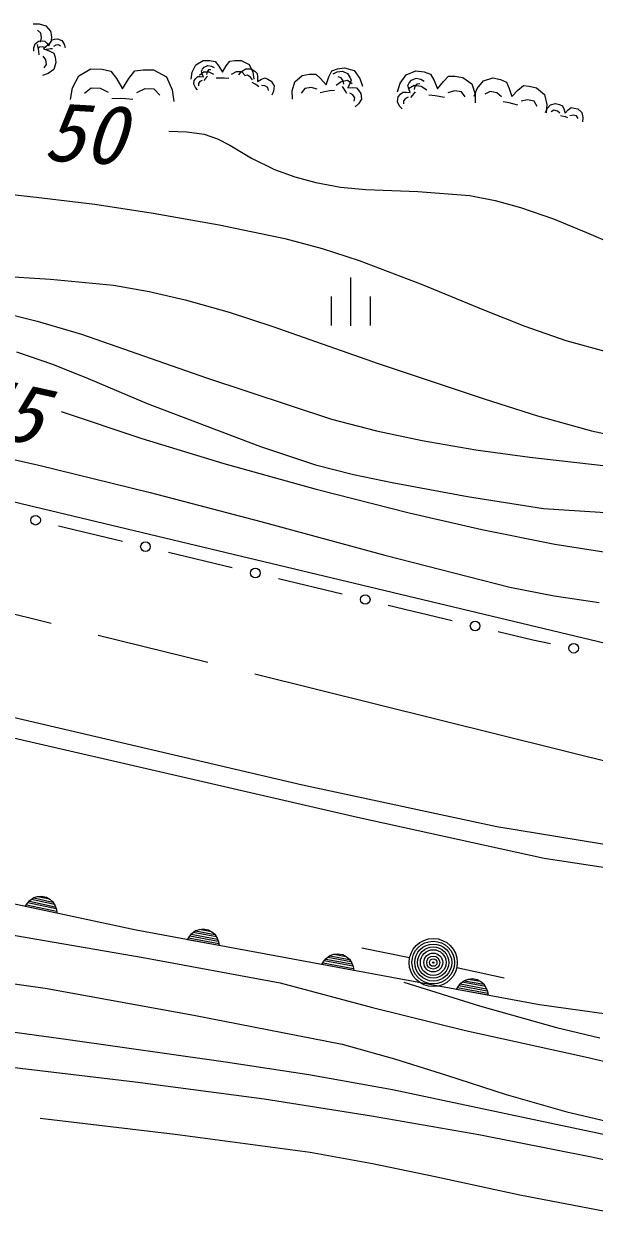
# Model space of a CAD drawing. Units: millimetres, scale not verified. Extents: x 40000 to 680000, y 20000 to 380000.
# Drawn here: x 122272 to 139938, y 248612 to 285384 of the extents above; entities that cross this region are included whole.
import ezdxf
from ezdxf.enums import TextEntityAlignment as Align

# ---------------------------------------------------------------- set-up
doc = ezdxf.new("R2010")
doc.units = ezdxf.units.MM
doc.header["$LTSCALE"] = 1000
doc.linetypes.add('CHAIN', pattern=[18.5, 12, -1.5, 3.5, -1.5])
doc.layers.add('M-BGD', color=7, linetype='Continuous', lineweight=25)
doc.layers.add('M-BMK', color=2, linetype='CHAIN', lineweight=13)
doc.styles.add('ＭＳ ゴシック', font='')
doc.styles.get('ＭＳ ゴシック').set_extended_font_data('MS Gothic')

msp = doc.modelspace()

# ---------------------------------------------------------------- linework, layer by layer
at = {"layer": 'M-BGD'}
for p, q in [((122561, 285380), (122747, 285384)), ((122747, 285384), (122952, 285322)), ((122798, 285096), (122696, 285181)), ((122825, 284948), (122798, 285096)), ((122952, 285322), (123097, 285158)), ((123097, 285158), (123128, 284985)), ((123128, 284985), (123124, 284844)), ((122580, 284530), (122584, 284642)), ((122584, 284642), (122629, 284763)), ((122629, 284763), (122733, 284844)), ((122727, 284612), (122700, 284744)), ((122759, 284662), (122704, 284604)), ((122733, 284844), (122837, 284856)), ((122849, 284673), (122759, 284662)), ((122786, 284817), (122825, 284948)), ((122837, 284856), (122922, 284849)), ((122926, 284645), (122849, 284673)), ((123024, 284735), (122885, 284611)), ((122922, 284849), (122984, 284785)), ((122984, 284785), (123053, 284697)), ((123124, 284844), (123024, 284735)), ((123053, 284697), (123100, 284801)), ((123100, 284801), (123147, 284883)), ((123147, 284883), (123224, 284902)), ((123265, 284724), (123191, 284678)), ((123224, 284902), (123321, 284913)), ((123352, 284734), (123265, 284724)), ((123321, 284913), (123453, 284864)), ((123412, 284685), (123352, 284734)), ((123453, 284864), (123523, 284752)), ((123523, 284752), (123553, 284645)), ((122742, 284528), (122727, 284612)), ((122754, 284419), (122742, 284528)), ((122951, 284264), (122868, 284381)), ((122885, 284611), (123062, 284544)), ((122977, 284120), (122951, 284264)), ((123047, 284602), (122967, 284590)), ((123098, 284608), (123047, 284602)), ((123062, 284544), (123203, 284474)), ((123165, 284611), (123098, 284608)), ((123203, 284474), (123241, 284349)), ((123241, 284349), (123270, 284188)), ((127603, 284113), (127826, 284249)), ((127826, 284249), (128035, 284249)), ((128035, 284249), (128201, 284215)), ((128653, 284230), (128809, 284249)), ((128809, 284249), (129003, 284249)), ((129003, 284249), (129251, 284123)), ((122900, 284015), (122977, 284120)), ((123202, 283966), (123023, 283839)), ((123270, 284188), (123202, 283966)), ((123979, 283769), (124351, 283987)), ((124351, 283987), (124696, 283981)), ((124696, 283981), (124967, 283920)), ((124967, 283920), (125139, 283684)), ((125524, 283685), (125712, 283930)), ((125712, 283930), (125969, 283958)), ((125969, 283958), (126289, 283952)), ((126289, 283952), (126694, 283737)), ((127452, 283666), (127486, 283885)), ((127486, 283885), (127603, 284113)), ((127836, 283885), (127714, 283783)), ((127776, 283913), (127810, 283973)), ((127800, 283833), (127776, 283913)), ((127810, 283973), (127862, 284041)), ((128016, 283885), (127836, 283885)), ((127862, 284041), (127972, 284095)), ((127948, 283891), (127932, 283817)), ((127994, 283953), (127948, 283891)), ((127972, 284095), (128086, 284072)), ((128062, 283961), (127994, 283953)), ((128162, 283812), (128016, 283885)), ((128086, 284072), (128172, 284026)), ((128201, 284215), (128308, 284074)), ((128308, 284074), (128424, 283885)), ((128424, 283885), (128541, 284079)), ((128541, 284079), (128653, 284230)), ((128847, 283890), (128692, 283817)), ((129023, 283890), (128847, 283890)), ((128928, 283798), (129016, 283903)), ((129016, 283903), (129152, 283986)), ((129130, 283778), (129023, 283890)), ((129152, 283986), (129315, 283986)), ((129251, 284123), (129363, 283885)), ((129315, 283986), (129425, 283918)), ((129363, 283885), (129397, 283666)), ((129425, 283918), (129502, 283847)), ((131722, 283738), (131816, 283929)), ((131816, 283929), (131986, 283983)), ((131852, 283838), (131980, 283897)), ((131980, 283897), (132142, 283916)), ((131986, 283983), (132203, 284023)), ((132142, 283916), (132293, 283846)), ((132203, 284023), (132506, 283933)), ((132506, 283933), (132681, 283689)), ((134111, 283801), (134412, 283929)), ((134412, 283929), (134670, 283892)), ((134670, 283892), (134868, 283821)), ((123023, 283839), (122847, 283778)), ((123780, 283396), (123979, 283769)), ((125139, 283684), (125326, 283368)), ((125326, 283368), (125524, 283685)), ((126694, 283737), (126871, 283341)), ((127539, 283511), (127550, 283626)), ((127550, 283626), (127606, 283700)), ((127606, 283700), (127661, 283749)), ((127661, 283749), (127739, 283750)), ((127729, 283596), (127682, 283533)), ((127682, 283533), (127685, 283463)), ((127794, 283629), (127729, 283596)), ((127739, 283750), (127837, 283741)), ((127837, 283741), (127800, 283833)), ((127893, 283680), (127853, 283622)), ((127921, 283716), (127893, 283680)), ((127959, 283759), (127921, 283716)), ((128390, 283700), (128230, 283695)), ((128492, 283700), (128390, 283700)), ((128624, 283690), (128492, 283700)), ((129202, 283789), (129104, 283775)), ((129297, 283731), (129202, 283789)), ((129351, 283645), (129297, 283731)), ((129435, 283512), (129349, 283562)), ((129502, 283847), (129513, 283737)), ((129513, 283737), (129513, 283599)), ((129513, 283599), (129638, 283664)), ((129638, 283664), (129746, 283708)), ((129746, 283708), (129835, 283668)), ((129835, 283668), (129938, 283605)), ((129938, 283605), (130028, 283458)), ((130583, 283303), (130666, 283582)), ((130666, 283582), (130888, 283781)), ((130888, 283781), (131122, 283824)), ((131122, 283824), (131314, 283820)), ((131314, 283820), (131462, 283684)), ((131462, 283684), (131632, 283496)), ((131632, 283496), (131722, 283738)), ((132103, 283589), (131945, 283475)), ((132103, 283712), (132006, 283740)), ((132167, 283616), (132103, 283712)), ((132299, 283625), (132103, 283589)), ((132180, 283513), (132167, 283616)), ((132293, 283846), (132367, 283735)), ((132442, 283522), (132299, 283625)), ((132370, 283529), (132311, 283400)), ((132367, 283735), (132407, 283635)), ((132407, 283635), (132370, 283529)), ((132681, 283689), (132764, 283452)), ((133846, 283274), (133927, 283539)), ((133927, 283539), (134111, 283801)), ((134165, 283474), (134211, 283550)), ((134211, 283550), (134280, 283635)), ((134280, 283635), (134423, 283700)), ((134446, 283517), (134384, 283440)), ((134423, 283700), (134568, 283665)), ((134533, 283525), (134446, 283517)), ((134568, 283665), (134676, 283603)), ((134868, 283821), (134976, 283628)), ((134976, 283628), (135086, 283373)), ((135086, 283373), (135265, 283593)), ((135265, 283593), (135429, 283759)), ((135429, 283759), (135625, 283756)), ((135625, 283756), (135865, 283722)), ((135865, 283722), (136149, 283522)), ((136149, 283522), (136246, 283208)), ((136313, 283384), (136508, 283615)), ((136508, 283615), (136800, 283712)), ((136800, 283712), (137040, 283657)), ((137040, 283657), (137221, 283574)), ((137221, 283574), (137306, 283384)), ((123717, 283037), (123780, 283396)), ((124357, 283386), (124153, 283221)), ((124653, 283381), (124357, 283386)), ((124891, 283256), (124653, 283381)), ((126023, 283364), (125764, 283249)), ((126311, 283359), (126023, 283364)), ((126484, 283172), (126311, 283359)), ((126871, 283341), (126921, 282979)), ((127589, 283409), (127539, 283511)), ((127657, 283339), (127589, 283409)), ((129490, 283479), (129435, 283512)), ((129556, 283432), (129490, 283479)), ((129739, 283465), (129633, 283477)), ((129831, 283408), (129739, 283465)), ((129852, 283314), (129831, 283408)), ((130010, 283295), (129957, 283169)), ((130028, 283458), (130010, 283295)), ((130590, 283051), (130583, 283303)), ((130974, 283375), (130859, 283236)), ((131175, 283412), (130974, 283375)), ((131353, 283361), (131175, 283412)), ((131632, 283283), (131453, 283244)), ((131746, 283304), (131632, 283283)), ((131894, 283320), (131746, 283304)), ((132201, 283353), (132142, 283436)), ((132237, 283299), (132201, 283353)), ((132278, 283226), (132237, 283299)), ((132311, 283400), (132455, 283407)), ((132463, 283178), (132369, 283235)), ((132455, 283407), (132574, 283401)), ((132524, 283085), (132463, 283178)), ((132574, 283401), (132639, 283325)), ((132639, 283325), (132708, 283223)), ((132708, 283223), (132729, 283047)), ((133865, 283116), (133938, 283208)), ((133938, 283208), (134012, 283269)), ((134012, 283269), (134112, 283267)), ((134112, 283267), (134237, 283251)), ((134192, 283372), (134165, 283474)), ((134359, 283477), (134191, 283372)), ((134237, 283251), (134192, 283372)), ((134306, 283171), (134252, 283099)), ((134342, 283216), (134306, 283171)), ((134393, 283271), (134342, 283216)), ((134582, 283445), (134359, 283477)), ((134384, 283440), (134361, 283345)), ((134749, 283329), (134582, 283445)), ((135012, 283151), (134812, 283173)), ((135138, 283133), (135012, 283151)), ((135610, 283304), (135405, 283242)), ((135826, 283274), (135610, 283304)), ((135938, 283117), (135826, 283274)), ((136216, 283142), (136313, 283384)), ((136246, 283208), (136249, 282931)), ((136715, 283291), (136548, 283206)), ((136921, 283244), (136715, 283291)), ((137069, 283121), (136921, 283244)), ((137306, 283384), (137390, 283136)), ((137390, 283136), (137575, 283328)), ((137575, 283328), (137743, 283471)), ((137743, 283471), (137927, 283452)), ((137927, 283452), (138150, 283401)), ((138150, 283401), (138401, 283190)), ((138401, 283190), (138466, 282887)), ((125264, 283065), (125000, 283062)), ((125432, 283062), (125264, 283065)), ((125648, 283042), (125432, 283062)), ((132503, 282989), (132524, 283085)), ((132642, 282903), (132538, 282808)), ((132729, 283047), (132642, 282903)), ((133846, 282969), (133865, 283116)), ((133905, 282837), (133846, 282969)), ((133990, 282745), (133905, 282837)), ((134092, 283071), (134029, 282992)), ((134029, 282992), (134031, 282902)), ((134176, 283110), (134092, 283071)), ((135298, 283098), (135138, 283133)), ((137302, 282933), (137116, 282970)), ((137419, 282906), (137302, 282933)), ((137567, 282860), (137419, 282906)), ((137876, 283029), (137678, 282987)), ((138077, 282983), (137876, 283029)), ((138170, 282826), (138077, 282983)), ((138466, 282887), (138447, 282627)), ((138484, 282755), (138586, 282872)), ((138586, 282872), (138737, 282919)), ((138737, 282919), (138860, 282888)), ((138860, 282888), (138953, 282844)), ((138953, 282844), (138995, 282745)), ((139133, 282714), (139221, 282786)), ((139221, 282786), (139315, 282775)), ((138431, 282631), (138484, 282755)), ((138690, 282703), (138603, 282661)), ((138795, 282677), (138690, 282703)), ((138870, 282612), (138795, 282677)), ((138988, 282513), (138893, 282534)), ((139049, 282498), (138988, 282513)), ((138995, 282745), (139036, 282617)), ((139036, 282617), (139133, 282714)), ((139124, 282473), (139049, 282498)), ((139285, 282557), (139183, 282537)), ((139388, 282532), (139285, 282557)), ((139315, 282775), (139430, 282746)), ((139435, 282450), (139388, 282532)), ((139430, 282746), (139557, 282635)), ((139557, 282635), (139588, 282479)), ((139588, 282479), (139576, 282345)), ((126767, 282057), (127323, 282039)), ((127323, 282039), (127860, 281960)), ((127860, 281960), (128267, 281819)), ((128267, 281819), (128656, 281620)), ((128656, 281620), (129326, 281220)), ((129326, 281220), (130033, 280871)), ((130033, 280871), (130666, 280639)), ((130666, 280639), (131317, 280464)), ((131317, 280464), (132081, 280327)), ((132081, 280327), (132864, 280248)), ((132864, 280248), (134473, 280188)), ((121125, 280188), (122655, 280013)), ((122655, 280013), (124473, 279796)), ((134473, 280188), (136085, 280067)), ((136085, 280067), (136871, 279912)), ((136871, 279912), (137652, 279696)), ((124473, 279796), (126280, 279519)), ((126280, 279519), (128318, 279155)), ((137652, 279696), (138680, 279340)), ((128318, 279155), (130353, 278731)), ((138680, 279340), (139698, 278923)), ((139698, 278923), (141307, 278231)), ((130353, 278731), (131510, 278420)), ((131510, 278420), (132659, 278048)), ((132659, 278048), (134605, 277309)), ((121160, 277597), (123100, 277473)), ((123100, 277473), (125046, 277288)), ((125046, 277288), (126157, 277092)), ((132395, 277531), (132395, 276031)), ((134605, 277309), (136540, 276510)), ((126157, 277092), (127266, 276835)), ((131795, 276935), (131795, 276035)), ((132995, 276935), (132995, 276035)), ((121289, 276528), (122683, 276178)), ((127266, 276835), (128631, 276451)), ((122683, 276178), (124064, 275769)), ((128631, 276451), (129980, 276009)), ((136540, 276510), (137785, 276017)), ((129980, 276009), (133244, 274861)), ((137785, 276017), (139057, 275578)), ((124064, 275769), (127932, 274424)), ((139057, 275578), (140267, 275245)), ((122050, 275222), (123164, 274840)), ((123164, 274840), (124268, 274397)), ((133244, 274861), (136524, 273772)), ((124268, 274397), (126094, 273629)), ((127932, 274424), (131806, 273140)), ((126094, 273629), (127940, 272919)), ((136524, 273772), (138180, 273247)), ((123429, 273374), (125933, 272541)), ((138180, 273247), (139850, 272780)), ((127940, 272919), (129607, 272295)), ((131806, 273140), (133197, 272779)), ((117864, 272822), (122739, 271710)), ((125933, 272541), (128463, 271763)), ((133197, 272779), (134613, 272474)), ((139850, 272780), (141234, 272480)), ((114901, 272262), (141990, 265798)), ((129607, 272295), (131301, 271726)), ((134613, 272474), (136267, 272189)), ((136267, 272189), (137940, 271961)), ((128463, 271763), (131323, 270976)), ((137940, 271961), (141795, 271521)), ((122739, 271710), (126186, 270870)), ((131301, 271726), (132480, 271426)), ((132480, 271426), (133684, 271183)), ((133684, 271183), (136017, 270749)), ((126186, 270870), (129615, 269972)), ((131323, 270976), (134209, 270244)), ((136017, 270749), (138365, 270374)), ((138365, 270374), (141257, 270182)), ((129615, 269972), (133452, 268927)), ((134209, 270244), (136458, 269726)), ((123352, 269839), (125326, 269365)), ((136458, 269726), (138719, 269267)), ((138719, 269267), (143644, 268499)), ((126755, 269021), (128729, 268546)), ((133452, 268927), (137319, 267936)), ((130158, 268202), (132132, 267727)), ((137319, 267936), (138700, 267667)), ((133561, 267383), (135535, 266908)), ((138700, 267667), (140093, 267458)), ((136964, 266564), (138038, 266306)), ((138038, 266306), (138583, 266194)), ((130903, 261805), (119676, 264436)), ((121687, 263329), (132607, 260814)), ((136918, 260520), (130903, 261805)), ((132607, 260814), (138391, 259549)), ((143756, 259388), (136918, 260520)), ((125749, 257314), (113990, 259835)), ((138391, 259549), (145219, 258506)), ((122320, 258049), (122384, 258153)), ((122384, 258153), (122460, 258236)), ((123275, 257972), (122395, 258161)), ((122445, 258214), (123249, 258041)), ((122460, 258236), (122579, 258323)), ((123219, 258112), (122507, 258264)), ((122579, 258323), (122699, 258359)), ((122579, 258313), (123171, 258186)), ((122699, 258359), (122822, 258371)), ((123069, 258272), (122705, 258350)), ((122822, 258371), (122973, 258338)), ((122973, 258338), (123080, 258277)), ((123080, 258277), (123175, 258195)), ((123175, 258195), (123247, 258067)), ((123298, 257839), (122320, 258049)), ((122358, 258105), (123287, 257906)), ((123247, 258067), (123286, 257959)), ((123286, 257959), (123298, 257839)), ((121716, 257202), (125969, 256471)), ((138244, 255005), (125749, 257314)), ((127340, 257020), (127400, 257125)), ((127376, 257077), (128310, 256904)), ((127400, 257125), (127474, 257211)), ((128297, 256970), (127412, 257133)), ((127460, 257188), (128269, 257039)), ((127474, 257211), (127590, 257301)), ((128236, 257108), (127521, 257240)), ((127590, 257301), (127709, 257340)), ((127591, 257291), (128186, 257181)), ((127709, 257340), (127832, 257356)), ((128082, 257264), (127715, 257332)), ((127832, 257356), (127984, 257328)), ((127984, 257328), (128093, 257269)), ((128093, 257269), (128190, 257190)), ((128190, 257190), (128266, 257065)), ((128266, 257065), (128307, 256958)), ((128323, 256838), (127340, 257020)), ((128307, 256958), (128323, 256838)), ((134216, 256460), (132745, 256754)), ((125969, 256471), (130217, 255681)), ((131505, 256250), (131565, 256356)), ((131541, 256307), (132475, 256134)), ((131565, 256356), (131639, 256441)), ((132462, 256200), (131577, 256364)), ((131625, 256419), (132434, 256269)), ((131639, 256441), (131755, 256532)), ((132401, 256339), (131685, 256471)), ((131755, 256532), (131874, 256571)), ((131756, 256521), (132351, 256412)), ((131874, 256571), (131996, 256586)), ((132246, 256494), (131880, 256562)), ((131996, 256586), (132149, 256558)), ((132149, 256558), (132258, 256500)), ((132258, 256500), (132355, 256421)), ((132355, 256421), (132431, 256295)), ((132488, 256068), (131505, 256250)), ((132431, 256295), (132472, 256188)), ((132472, 256188), (132488, 256068)), ((135685, 256156), (137152, 255841)), ((121609, 255703), (122935, 255523)), ((130217, 255681), (133076, 254917)), ((134038, 255702), (136388, 254977)), ((135669, 255480), (135730, 255586)), ((135730, 255586), (135804, 255672)), ((136626, 255431), (135741, 255594)), ((135790, 255649), (136598, 255500)), ((135804, 255672), (135920, 255762)), ((136566, 255569), (135850, 255701)), ((135920, 255762), (136039, 255801)), ((135920, 255752), (136515, 255642)), ((136039, 255801), (136161, 255817)), ((136411, 255725), (136045, 255792)), ((136161, 255817), (136314, 255789)), ((136314, 255789), (136422, 255730)), ((136422, 255730), (136520, 255651)), ((136520, 255651), (136596, 255525)), ((122935, 255523), (127537, 254686)), ((136653, 255299), (135669, 255480)), ((135705, 255537), (136640, 255365)), ((136596, 255525), (136637, 255419)), ((136637, 255419), (136653, 255299)), ((133076, 254917), (135947, 254212)), ((136388, 254977), (138765, 254305)), ((144015, 254190), (138244, 255005)), ((118636, 254629), (123574, 253938)), ((127537, 254686), (132134, 253788)), ((135947, 254212), (139653, 253394)), ((138765, 254305), (140107, 253982)), ((123574, 253938), (128518, 253239)), ((132134, 253788), (133757, 253334)), ((139653, 253394), (143358, 252515)), ((121723, 253099), (125725, 252624)), ((128518, 253239), (131104, 252842)), ((133757, 253334), (135366, 252821)), ((125725, 252624), (129714, 252089)), ((131104, 252842), (133690, 252385)), ((135366, 252821), (137214, 252230)), ((133690, 252385), (138566, 251350)), ((129714, 252089), (133040, 251568)), ((137214, 252230), (139085, 251694)), ((133040, 251568), (136366, 250986)), ((139085, 251694), (140454, 251369)), ((122780, 251494), (126965, 250996)), ((138566, 251350), (143455, 250308)), ((126965, 250996), (131141, 250439)), ((136366, 250986), (139853, 250293)), ((131141, 250439), (133075, 250092)), ((133075, 250092), (135009, 249684)), ((139853, 250293), (143340, 249538)), ((135009, 249684), (137635, 249119)), ((137635, 249119), (140276, 248612))]:
    msp.add_line(p, q, dxfattribs=at)
for centre, radius in [((122638, 270011), 149), ((126041, 269193), 149), ((129443, 268374), 149), ((132846, 267555), 149), ((136249, 266736), 149), ((139303, 266046), 149), ((134952, 256313), 746), ((134952, 256313), 660), ((134952, 256313), 574), ((134952, 256313), 484), ((134952, 256313), 398), ((134952, 256313), 292), ((134952, 256313), 202), ((134952, 256313), 116), ((134952, 256313), 22.5)]:
    msp.add_circle(centre, radius, dxfattribs=at)
at = {"layer": 'M-BMK'}
msp.add_line((93521, 274168), (141209, 262326), dxfattribs=at)

# ---------------------------------------------------------------- texts
at = {"layer": 'M-BGD', "style": 'ＭＳ ゴシック', "oblique": 15}
for s, rotation, p in [('50', 356.7, (122827, 280607)), ('55', 347.5, (120112, 272309))]:
    msp.add_text(s, height=1833, rotation=rotation, dxfattribs=at).set_placement(p, align=Align.BOTTOM_LEFT)

doc.saveas('drawing.dxf')
